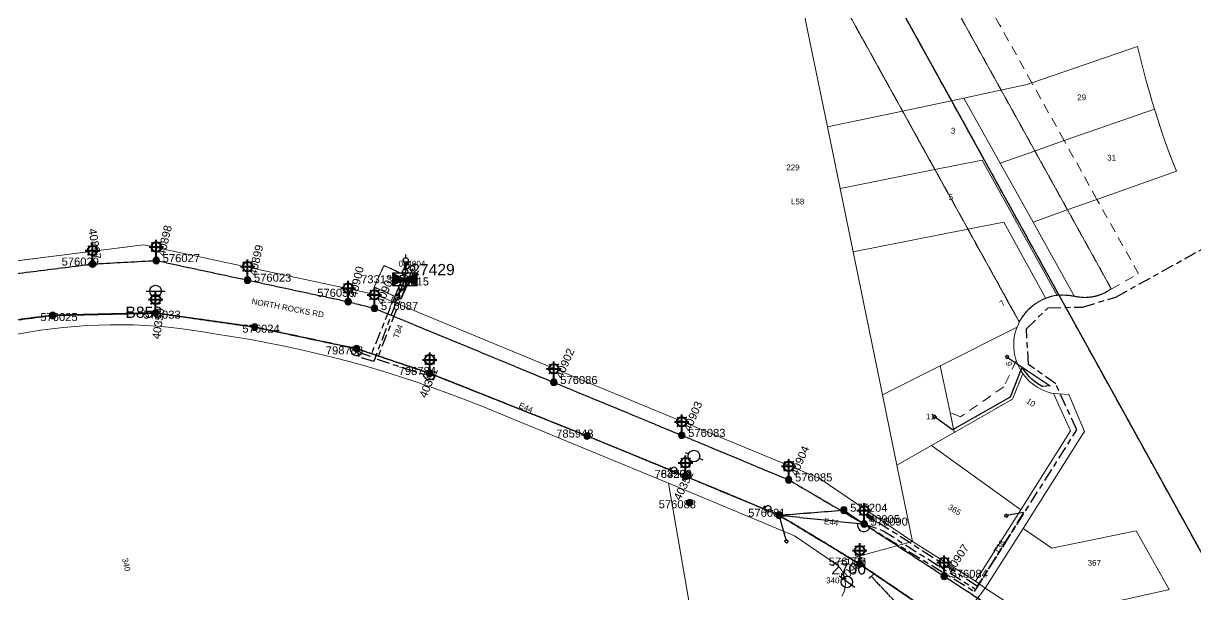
# Model space of a CAD drawing. Extents: x 316986 to 317993, y 6261353 to 6262146.
# Drawn here: x 317399.2 to 317765.2, y 6261711.3 to 6261889.6 of the extents above; entities that cross this region are included whole.
import ezdxf
from ezdxf.enums import TextEntityAlignment as Align

# ---------------------------------------------------------------- set-up
doc = ezdxf.new("R2010")
doc.units = 0
for name, pattern in [('Cable Exist OH', [1, 1, 0]), ('Cable Exist UG', [8.2, 4, -1.2, 1.8, -1.2]), ('Dash', [5, 3, -2]), ('HIDDEN', [0.375, 0.25, -0.125]), ('HIDDEN2', [0.1875, 0.125, -0.0625])]:
    doc.linetypes.add(name, pattern=pattern)
doc.layers.get('0').update_dxf_attribs({"color": 6})
for name, color, linetype, lineweight in [('Cadastre Easements_SP_EXT', 9, 'Continuous', 5), ('Cadastre Land Parcels_SP_EXT', 9, 'Continuous', 5), ('Cadastre Other Property_SP_EXT', 9, 'HIDDEN', 5), ('Cadastre Roads_SP_EXT', 9, 'Continuous', 5)]:
    doc.layers.add(name, color=color, linetype=linetype, lineweight=lineweight)
for name, color, linetype in [('Equip_HV_EXT', 7, 'Continuous'), ('Equip_LV_EXT', 7, 'Continuous'), ('Equip_SL_EXT', 7, 'Continuous'), ('Equip_SP_HV_EXT', 7, 'Continuous'), ('Equip_SP_LV_EXT', 7, 'Continuous'), ('Equip_SP_SL_EXT', 7, 'Continuous'), ('Mains_HV_EXT', 7, 'Continuous'), ('Mains_LV_EXT', 7, 'Continuous'), ('Mains_SL_EXT', 7, 'Continuous'), ('Mains_TR_EXT', 7, 'Continuous'), ('Services_SP_EXT', 7, 'Continuous'), ('Sub_SP_EXT', 7, 'Continuous'), ('SupportsOH_SP_TR_HV_LV_SL_EXT', 7, 'Continuous')]:
    doc.layers.add(name, color=color, linetype=linetype)
doc.styles.add('HVSW_LABEL', font='arial.ttf')
doc.styles.add('iecARIAL', font='arial.ttf', dxfattribs={"height": 2})
doc.styles.add('POLE_LABEL', font='arial.ttf')
doc.styles.get("Standard").update_dxf_attribs({"font": 'arial.ttf'})
doc.styles.add('SWITCH_LABEL', font='arial.ttf', dxfattribs={"height": 2.5})
doc.linetypes.add('Cable E OH', pattern='A,9.4,["E",Standard,S=1.7,R=0,X=0,Y=-1],0', length=9.4)

# ---------------------------------------------------------------- blocks, each defined once
blk = doc.blocks.new('SUB_PADMOUNT_EXT')
for points in [[(0, 0), (-3.84, 1.92), (-3.84, -1.92)], [(0, 0), (3.84, 1.92), (3.84, -1.92)]]:
    blk.add_hatch(color=256).paths.add_polyline_path(points)
for p, q in [((3.84, 1.92), (-3.84, -1.92)), ((-3.84, 1.92), (3.84, -1.92))]:
    blk.add_line(p, q)
blk.add_lwpolyline([(-3.84, -1.92), (3.84, -1.92), (3.84, 1.92), (-3.84, 1.92)], close=True)
for tag, height, flags, p in [('ASSET_NUM', 3.5, 8, (2, 2)), ('STREET_CODE', 0.2, 9, (1.5, 0)), ('CONSTRUCTED_VOLTAGE', 0.2, 9, (1.5, -0.2)), ('OPERATING_VOLTAGE', 0.2, 9, (1.5, -0.6)), ('ORIENTATION', 0.2, 9, (1.5, -0.8)), ('OWNED_BY', 0.2, 9, (1.5, -1)), ('OPERATED_BY', 0.2, 9, (1.5, -1.2)), ('SECONDARY_VOLTAGE', 0.2, 9, (1.5, -1.6)), ('STATE', 0.2, 9, (1.5, -1.8)), ('SUBSTATION_TYPE', 0.2, 9, (1.5, -2.2)), ('STREETNAME', 0.2, 9, (1.5, -3)), ('SUBURB', 0.2, 9, (1.5, -3.2)), ('Z', 0.2, 1, (1.5, -3.6)), ('NO_PHASES', 0.2, 9, (1.5, -0.4)), ('MAINTAINED_BY', 0.2, 9, (1.5, -1.4)), ('PARENT', 0.2, 9, (1.5, -2)), ('USAGE', 0.2, 9, (1.5, -2.4)), ('LEGEND', 0.2, 9, (1.5, -2.6)), ('LOCATION', 0.2, 9, (1.5, -2.8)), ('NOTES', 0.2, 9, (1.5, -3.4))]:
    blk.add_attdef(tag, text='', height=height, dxfattribs=dict(flags=flags)).set_placement(p, align=Align.MIDDLE_LEFT)
blk = doc.blocks.new('LV_OH_LINKS_OPEN_EXT')
for p, q in [((-0.17, 4.97), (-0.17, 5.46)), ((0.17, 4.97), (0.17, 5.46)), ((-0.17, 3), (-0.17, 2.5)), ((0.17, 3), (0.17, 2.5))]:
    blk.add_line(p, q)
blk.add_lwpolyline([(0, 2.99, 1), (0, 4.98, 1)], format="xyb", close=True)
at = {"flags": 9}
for tag, p in [('ACTUAL_STATUS', (0, 0)), ('CONSTRUCTED_VOLTAGE', (0, -0.2)), ('OPERATING_VOLTAGE', (0, -0.6)), ('ORIENTATION', (0, -0.8)), ('OWNED_BY', (0, -1)), ('STATE', (0, -1.2)), ('SWITCH_TYPE', (0, -1.4)), ('NO_PHASES', (0, -0.4)), ('USAGE', (0, -1.6)), ('LEGEND', (0, -1.8)), ('NOTES', (0, -2))]:
    blk.add_attdef(tag, text='', height=0.2, dxfattribs=at).set_placement(p, align=Align.MIDDLE_LEFT)
at = {"flags": 1}
blk.add_attdef('Z', (0, 0), '', height=0.2, dxfattribs=at)
blk = doc.blocks.new('SL_LANTERN_EXT')
at = {"lineweight": 40}
for p, q in [((-2.25, 4.22), (2.25, 4.22)), ((-1.46, 5.68), (-1.06, 5.28)), ((0, 1.97), (0, 6.47)), ((1.46, 5.68), (1.06, 5.28)), ((-1.46, 2.76), (-1.06, 3.16)), ((0, 0), (0, 2.72)), ((1.46, 2.76), (1.06, 3.16))]:
    blk.add_line(p, q, dxfattribs=at)
blk.add_circle((0, 4.22), 1.5, dxfattribs=at)
at = {"style": 'iecARIAL', "flags": 8}
blk.add_attdef('ASSET_NUM', (1.5, 1.5), '', height=2.5, dxfattribs=at)
for tag, p, height, flags in [('OPERATING_VOLTAGE', (0.98, -1.65), 0.2, 9), ('ORIENTATION', (0.98, -1.85), 0.2, 9), ('OWNED_BY', (0.98, -2.05), 0.2, 9), ('STATE', (0.98, -2.25), 0.2, 9), ('CONSTRUCTED_VOLTAGE', (0.98, -0.65), 0.2, 9), ('CONTROL_TYPE', (0.98, -0.85), 0.2, 9), ('LANTERN_PURPOSE', (0.98, -1.05), 0.2, 9), ('LANTERN_TYPE', (0.98, -1.25), 0.2, 9), ('NO_PHASES', (0.98, -1.45), 0.2, 9), ('USAGE', (0.98, -2.45), 0.2, 9), ('CEXIST', (0.98, -2.65), 0.2, 9), ('CNEW', (0.98, -2.85), 0.2, 9), ('CNUMBER', (0.98, -3.05), 0.2, 9), ('CREMOVE', (0.98, -3.25), 0.2, 9), ('CREPLACE', (0.98, -3.45), 0.2, 9), ('LKINGHEIGHT', (0.98, -3.65), 0.2, 9), ('LBRACKET', (0.98, -3.85), 0.2, 9), ('LNUMBER', (2.18, -3.25), 2.5, 8), ('LBRACKETVOCAB', (0.98, -4.05), 0.2, 9), ('LCATEGORY', (0.98, -4.25), 0.2, 9), ('LCHARGE1', (0.98, -4.45), 0.2, 9), ('LCHARGE1PERCENT', (0.98, -4.65), 0.2, 9), ('LCHARGE2', (0.98, -4.85), 0.2, 9), ('LCHARGE2PERCENT', (0.98, -5.05), 0.2, 9), ('LCHARGE3', (0.98, -5.25), 0.2, 9), ('LCHARGE3PERCENT', (0.98, -5.45), 0.2, 9), ('LEXIST', (0.98, -5.65), 0.2, 9), ('LLAMP', (0.98, -5.85), 0.2, 9), ('LLAMPVOCAB', (0.98, -6.05), 0.2, 9), ('LMAST', (0.98, -6.25), 0.2, 9), ('LMASTVOCAB', (0.98, -6.45), 0.2, 9), ('LNEW', (0.98, -6.65), 0.2, 9), ('LANTNUMBER', (0.98, -6.85), 0.2, 9), ('LOUTREACH', (0.98, -7.25), 0.2, 9), ('LOUTREACHVOCAB', (0.98, -7.45), 0.2, 9), ('STREETNAME', (0.98, -9.25), 0.2, 9), ('SUBURB', (0.98, -9.45), 0.2, 1), ('LRATECODE', (0.98, -7.65), 0.2, 9), ('LREMOVE', (0.98, -7.85), 0.2, 9), ('LREPLACE', (0.98, -8.05), 0.2, 9), ('LTYPE', (0.98, -8.25), 0.2, 9), ('LTYPEVOCAB', (0.98, -8.45), 0.2, 9), ('LEGEND', (0.98, -8.65), 0.2, 9), ('LOCATION', (0.98, -8.85), 0.2, 9), ('NOTES', (0.98, -9.05), 0.2, 9)]:
    blk.add_attdef(tag, p, '', height=height, dxfattribs=dict(flags=flags))
blk = doc.blocks.new('CCP_EXT')
blk.add_wipeout([(0, 0.57), (0.57, 0), (0, -0.57), (-0.57, 0)])
blk.add_lwpolyline([(-0.57, 0), (0, 0.57), (0.57, 0), (0, -0.57), (-0.57, 0)])
at = {"flags": 1}
blk.add_attdef('Z', (0, 0), '', height=0.2, dxfattribs=at)
at = {"flags": 9}
for tag, p in [('CCP_TYPE', (0, 0)), ('CONSTRUCTED_VOLTAGE', (0, -0.2)), ('OPERATING_VOLTAGE', (0, -0.6)), ('ORIENTATION', (0, -0.8)), ('OWNED_BY', (0, -1)), ('STATE', (0, -1.8)), ('NO_PHASES', (0, -0.4)), ('USAGE', (0, -1.2)), ('LEGEND', (0, -1.4)), ('LIFE_SUPPORT', (0, -1.6)), ('NOTES', (0, -2))]:
    blk.add_attdef(tag, text='', height=0.2, dxfattribs=at).set_placement(p, align=Align.MIDDLE_LEFT)
blk = doc.blocks.new('POLE_EXT')
blk.add_hatch(color=256).paths.add_polyline_path([(-1, 0, 1), (1, 0, 1)])
blk.add_lwpolyline([(-1, 0, 1), (1, 0, 1)], format="xyb", close=True)
for tag, height, flags, p in [('pNumber', 2.5, 8, (-17.84, 2.07)), ('OWNED_BY', 0.2, 9, (1.35, -0.4)), ('SPECIAL_USE', 0.2, 9, (1.35, -0.8)), ('STATE', 0.2, 9, (1.35, -1)), ('cLV', 0.2, 9, (1.35, -1.4)), ('hDepth', 0.2, 9, (1.35, -1.6)), ('hDia', 0.2, 9, (1.35, -1.8)), ('cHV', 0.2, 9, (1.35, -2)), ('cLinedev', 0.2, 9, (1.35, -3.4)), ('PARENT', 0.2, 9, (1.35, -0.6)), ('USAGE', 0.2, 9, (1.35, -1.2)), ('LBRACKET', 0.2, 9, (1.35, -2.2)), ('LExisting', 0.2, 9, (1.35, -2.4)), ('LANTNUMBER', 0.2, 9, (1.35, -2.6)), ('LOther', 0.2, 9, (1.35, -2.8)), ('LRemove', 0.2, 9, (1.35, -3)), ('LEGEND', 0.2, 9, (1.35, -3.2)), ('LOCATION', 0.2, 9, (1.35, -3.6)), ('pExisting', 0.2, 9, (1.35, -3.8)), ('pFooting', 0.2, 9, (1.35, -4.4)), ('pNew', 0.2, 9, (1.35, -4.6)), ('pRelocate', 0.2, 9, (1.35, -5)), ('pRemove', 0.2, 9, (1.35, -5.2)), ('pReplace', 0.2, 9, (1.35, -5.4)), ('pStay', 0.2, 9, (1.35, -5.6)), ('pType', 0.2, 9, (1.35, -5.8)), ('cspan', 0.2, 9, (1.35, -6)), ('STREETNAME', 0.2, 9, (1.35, -6.2)), ('SUBURB', 0.2, 9, (1.35, -6.4)), ('OPERATED_BY', 0.2, 9, (1.36, -7.01)), ('PFNUMBER', 0.2, 9, (1.35, -4)), ('NEWPFNUMBER', 0.2, 9, (1.35, -4.2)), ('NOTES', 0.2, 9, (1.35, -6.6)), ('MAINTAINED_BY', 0.2, 9, (1.36, -6.81))]:
    blk.add_attdef(tag, text='', height=height, dxfattribs=dict(flags=flags)).set_placement(p, align=Align.MIDDLE_LEFT)
at = {"style": 'POLE_LABEL'}
for tag, height, flags, p in [('STRUCTURE_PLANT_NUMBER', 0.2, 9, (1.35, 0.03)), ('ASSET_NUM', 2.5, 8, (2, 2)), ('STREET_CODE', 0.2, 9, (1.35, -0.2))]:
    blk.add_attdef(tag, text='', height=height, dxfattribs=dict(at, flags=flags)).set_placement(p, align=Align.MIDDLE_LEFT)
at = {"flags": 1}
blk.add_attdef('Z', (1.35, -7.33), '', height=0.2, dxfattribs=at)
blk = doc.blocks.new('SL_STJ_EXT')
h = blk.add_hatch(color=256)
edge = h.paths.add_edge_path()
edge.add_ellipse((-0.59, 0.13), major_axis=(0.226, 0.226), ratio=1, start_angle=45, end_angle=135)
edge.add_line((-0.91, 0.13), (-0.91, -0.13))
edge.add_ellipse((-0.59, -0.13), major_axis=(0.226, 0.226), ratio=1, start_angle=135, end_angle=225)
edge.add_line((-0.59, -0.45), (0.59, -0.45))
edge.add_ellipse((0.59, -0.13), major_axis=(-0.226, 0.226), ratio=1, start_angle=135, end_angle=225)
edge.add_line((0.91, -0.13), (0.91, 0.13))
edge.add_ellipse((0.59, 0.13), major_axis=(-0.226, 0.226), ratio=1, start_angle=225, end_angle=315)
edge.add_line((0.59, 0.45), (-0.59, 0.45))
blk.add_lwpolyline([(-0.91, 0.13), (-0.91, -0.13, 0.414214), (-0.59, -0.45), (0.59, -0.45, 0.414214), (0.91, -0.13), (0.91, 0.13, 0.414214), (0.59, 0.45), (-0.59, 0.45, 0.414214)], format="xyb", close=True)
at = {"flags": 1}
blk.add_attdef('Z', (0, 0), '', height=0.2, dxfattribs=at)
at = {"flags": 9}
for tag, p in [('ORIENTATION', (0, 0)), ('USAGE', (0, -0.2)), ('LEGEND', (0, -0.4)), ('NOTES', (0, -0.6))]:
    blk.add_attdef(tag, text='', height=0.2, dxfattribs=at).set_placement(p, align=Align.MIDDLE_LEFT)
blk = doc.blocks.new('LV_UG_DFUSE_CLOSED_EXT')
for points in [[(1, 0), (0, 0)], [(5.04, 0.73), (2.16, -0.72)], [(5.05, -0.71), (2.16, 0.72)], [(6.2, 0.01), (7.2, 0.01)]]:
    blk.add_lwpolyline(points)
for centre in [(1.8, 0), (5.4, 0.01)]:
    blk.add_circle(centre, 0.8)
at = {"flags": 9}
for tag, p in [('ACTUAL_STATUS', (0, 0)), ('CONSTRUCTED_VOLTAGE', (0, -0.2)), ('OPERATING_VOLTAGE', (0, -0.6)), ('ORIENTATION', (0, -0.8)), ('STATE', (0, -1)), ('SWITCH_TYPE', (0, -1.2)), ('NO_PHASES', (0, -0.4)), ('USAGE', (0, -1.4)), ('NOTES', (0, -1.6))]:
    blk.add_attdef(tag, text='', height=0.2, dxfattribs=at).set_placement(p, align=Align.MIDDLE_LEFT)
at = {"flags": 1}
blk.add_attdef('Z', (0, 0), '', height=0.2, dxfattribs=at)
blk = doc.blocks.new('HV_ABS_CLOSED_EXT')
blk.add_line((-3, 6.87), (3, 6.87))
blk.add_circle((0, 6.87), 1.8)
at = {"style": 'HVSW_LABEL'}
for tag, height, flags, p in [('ASSET_NUM', 3.5, 8, (2, 2)), ('STREET_CODE', 0.2, 9, (0, -0.2))]:
    blk.add_attdef(tag, text='', height=height, dxfattribs=dict(at, flags=flags)).set_placement(p, align=Align.MIDDLE_LEFT)
at = {"flags": 1}
blk.add_attdef('Z', (0, 0), '', height=0.2, dxfattribs=at)
at = {"flags": 9}
for tag, p in [('ACTUAL_STATUS', (0, -0.4)), ('CONSTRUCTED_VOLTAGE', (0, -0.6)), ('OPERATING_VOLTAGE', (0, -1)), ('ORIENTATION', (0, -1.2)), ('OWNED_BY', (0, -1.4)), ('STATE', (0, -1.6)), ('SWITCH_TYPE', (0, -1.8)), ('STREETNAME', (0, -2.6)), ('SUBURB', (0, -2.8)), ('NO_PHASES', (0, -0.8)), ('USAGE', (0, -2)), ('LEGEND', (0, -2.2)), ('LOCATION', (0, -2.4)), ('NOTES', (0, -3))]:
    blk.add_attdef(tag, text='', height=0.2, dxfattribs=at).set_placement(p, align=Align.MIDDLE_LEFT)
blk = doc.blocks.new('HV_ABS_OPEN_EXT')
for p, q in [((-3, 6.87), (-1.8, 6.87)), ((1.8, 6.87), (3, 6.87))]:
    blk.add_line(p, q)
blk.add_circle((0, 6.87), 1.8)
for tag, height, flags, p in [('STREET_CODE', 0.2, 9, (1.5, 0)), ('ASSET_NUM', 2.5, 8, (2, 2)), ('ACTUAL_STATUS', 0.2, 9, (1.5, -0.2)), ('CONSTRUCTED_VOLTAGE', 0.2, 9, (1.5, -0.4)), ('OPERATING_VOLTAGE', 0.2, 9, (1.5, -0.8)), ('ORIENTATION', 0.2, 9, (1.5, -1)), ('OWNED_BY', 0.2, 9, (1.5, -1.2)), ('STATE', 0.2, 9, (1.5, -1.4)), ('SWITCH_TYPE', 0.2, 9, (1.5, -1.6)), ('STREETNAME', 0.2, 9, (1.5, -2.4)), ('SUBURB', 0.2, 9, (1.5, -2.6)), ('OPERATED_BY', 0.2, 9, (1.5, -3.2)), ('Z', 0.2, 1, (1.5, -3.6)), ('NO_PHASES', 0.2, 9, (1.5, -0.6)), ('USAGE', 0.2, 9, (1.5, -1.8)), ('LEGEND', 0.2, 9, (1.5, -2)), ('LOCATION', 0.2, 9, (1.5, -2.2)), ('NOTES', 0.2, 9, (1.5, -2.8)), ('MAINTAINED_BY', 0.2, 9, (1.5, -3)), ('LABEL_ALIGNMENT', 0.2, 9, (1.5, -3.4))]:
    blk.add_attdef(tag, text='', height=height, dxfattribs=dict(flags=flags)).set_placement(p, align=Align.MIDDLE_LEFT)
blk = doc.blocks.new('SWG_HOLEC_SU_EXT')
blk.add_line((1.8, -2), (5.8, -2))
for points in [[(1, 0), (0, 0)], [(6.6, 0), (7.6, 0)]]:
    blk.add_lwpolyline(points)
for points in [[(1.8, -0.8, 1), (1.8, 0.8, 1)], [(5.8, -0.8, 1), (5.8, 0.8, 1)]]:
    blk.add_lwpolyline(points, format="xyb", close=True)
at = {"style": 'SWITCH_LABEL', "flags": 8}
blk.add_attdef('ASSET_NUM', text='', height=2.5, rotation=179.9544, dxfattribs=at).set_placement((-2.4, 0), align=Align.MIDDLE_LEFT)
at = {"flags": 1}
blk.add_attdef('Z', (0, 0), '', height=0.2, dxfattribs=at)
at = {"flags": 9}
for tag, p in [('ACTUAL_STATUS', (0, -0.4)), ('CONSTRUCTED_VOLTAGE', (0, -0.6)), ('OPERATING_VOLTAGE', (0, -1)), ('ORIENTATION', (0, -1.2)), ('OWNED_BY', (0, -1.4)), ('STATE', (0, -1.8)), ('SWITCH_TYPE', (0, -2)), ('STREETNAME', (0, -2.6)), ('SUBURB', (0, -2.8)), ('NO_PHASES', (0, -0.8)), ('PARENT', (0, -1.6)), ('USAGE', (0, -2.2)), ('LOCATION', (0, -2.4)), ('NOTES', (0, -3))]:
    blk.add_attdef(tag, text='', height=0.2, dxfattribs=at).set_placement(p, align=Align.MIDDLE_LEFT)
at = {"style": 'SWITCH_LABEL', "flags": 9}
blk.add_attdef('STREET_CODE', text='', height=0.2, dxfattribs=at).set_placement((0, -0.2), align=Align.MIDDLE_LEFT)
blk = doc.blocks.new('End Shackle_EXT')
blk.add_wipeout([(0, 0.25), (1.81, 0.25), (1.82, -0.25), (0, -0.25)])
blk.add_line((1.81, -1), (1.81, 1))
at = {"flags": 1}
blk.add_attdef('Z', (0, 0), '', height=0.2, dxfattribs=at)
at = {"flags": 9}
for tag, p in [('CONNECTOR_TYPE', (0, 0)), ('CONSTRUCTED_VOLTAGE', (0, -0.2)), ('OPERATING_VOLTAGE', (0, -0.6)), ('ORIENTATION', (0, -0.8)), ('OWNED_BY', (0, -1)), ('STATE', (0, -1.2)), ('NO_PHASES', (0, -0.4)), ('USAGE', (0, -1.4)), ('NOTES', (0, -1.6))]:
    blk.add_attdef(tag, text='', height=0.2, dxfattribs=at).set_placement(p, align=Align.MIDDLE_LEFT)

msp = doc.modelspace()

# ---------------------------------------------------------------- linework, layer by layer
at = {"layer": 'Cadastre Easements_SP_EXT', "linetype": 'Dash'}
msp.add_lwpolyline([(317648.75, 6261907.18), (317659.76, 6261887.29), (317673.64, 6261862.24), (317683.76, 6261843.96), (317694.09, 6261825.31), (317710.14, 6261796.31), (317710.15, 6261796.32), (317710.34, 6261796.71), (317710.9, 6261797.64), (317711.52, 6261798.54), (317712.2, 6261799.39), (317712.94, 6261800.18), (317713.74, 6261800.92), (317714.59, 6261801.6), (317715.48, 6261802.23), (317716.42, 6261802.78), (317717.39, 6261803.27), (317718.41, 6261803.71), (317719.26, 6261804.03), (317720.15, 6261804.31), (317721.06, 6261804.52), (317721.98, 6261804.65), (317723.33, 6261804.73), (317724.69, 6261804.7), (317726.05, 6261804.58), (317727.38, 6261804.36), (317728.46, 6261804.15), (317729.55, 6261804.02), (317730.65, 6261803.98), (317731.74, 6261804.03), (317732.83, 6261804.16), (317733.9, 6261804.38), (317734.96, 6261804.68), (317735.98, 6261805.07), (317736.98, 6261805.53), (317737.93, 6261806.07), (317738.84, 6261806.68), (317747.37, 6261811.42), (317734.4, 6261834.67), (317724.16, 6261852.99), (317714.1, 6261871.02), (317704.06, 6261889.01), (317703.96, 6261889.19), (317702.15, 6261892.41)], dxfattribs=at)
at = {"layer": 'Cadastre Land Parcels_SP_EXT', "linetype": 'Continuous'}
for points in [[(317348.33, 6261809.34), (317436.6, 6261820.42), (317509.02, 6261804.92), (317647.67, 6261747.6), (317676.75, 6261727.86), (317671.94, 6261751.68), (317667.45, 6261773.62), (317658.24, 6261818.26), (317654.18, 6261838.06), (317650.2, 6261857.29), (317644.86, 6261883.39), (317641.01, 6261902.43)], [(317609.27, 6261696.08), (317600.57, 6261746.03), (317600.57, 6261746.03), (317577.43, 6261755.66), (317542.26, 6261770.1), (317537.24, 6261772.09), (317532.19, 6261774), (317527.12, 6261775.84), (317522.02, 6261777.63), (317516.86, 6261779.3), (317511.69, 6261780.92), (317506.49, 6261782.46), (317501.26, 6261783.92), (317496.02, 6261785.3), (317490.75, 6261786.6), (317485.47, 6261787.81), (317480.17, 6261788.95), (317474.85, 6261790.01), (317469.51, 6261790.98), (317464.16, 6261791.87), (317458.8, 6261792.68), (317455.22, 6261793.32), (317451.62, 6261793.87), (317448.02, 6261794.35), (317444.4, 6261794.74), (317440.77, 6261795.06), (317437.14, 6261795.3), (317433.5, 6261795.45), (317429.86, 6261795.53), (317426.22, 6261795.52), (317422.58, 6261795.43), (317418.95, 6261795.27), (317415.32, 6261795.02), (317411.69, 6261794.69), (317408.07, 6261794.29), (317404.47, 6261793.8), (317400.87, 6261793.23), (317397.29, 6261792.59)], [(317654.75, 6261710.81), (317655.11, 6261711.51), (317655.41, 6261712.24), (317655.63, 6261712.99), (317655.77, 6261713.76), (317655.83, 6261714.55), (317655.81, 6261715.33), (317655.71, 6261716.12), (317655.54, 6261716.88), (317655.29, 6261717.63), (317654.96, 6261718.34), (317654.57, 6261719.02), (317654.1, 6261719.66), (317653.58, 6261720.24), (317653, 6261720.77), (317652.37, 6261721.24), (317652.37, 6261721.24), (317639.9, 6261729.68), (317600.57, 6261746.03), (317609.27, 6261696.08)]]:
    msp.add_lwpolyline(points, dxfattribs=at)
for points in [[(317714.85, 6261849.74), (317724.16, 6261852.99), (317752.36, 6261862.84), (317751.61, 6261865.13), (317750.97, 6261867.43), (317749.59, 6261872.38), (317748.29, 6261877.36), (317747.07, 6261882.36), (317714.1, 6261871.02), (317712.58, 6261870.49), (317704.27, 6261868.72), (317692.86, 6261866.29), (317704.17, 6261846.01), (317714.85, 6261849.74)], [(317692.86, 6261866.29), (317673.64, 6261862.24), (317650.2, 6261857.29), (317654.18, 6261838.06), (317683.76, 6261843.96), (317698.56, 6261846.91), (317721.98, 6261804.65), (317723.33, 6261804.73), (317724.69, 6261804.7), (317726.05, 6261804.58), (317727.39, 6261804.36), (317714.44, 6261827.58), (317704.17, 6261846.01), (317692.86, 6261866.29)], [(317725.09, 6261831.36), (317734.4, 6261834.67), (317759.24, 6261843.49), (317757.71, 6261847.3), (317756.25, 6261851.15), (317754.88, 6261855.03), (317753.58, 6261858.93), (317752.36, 6261862.84), (317724.16, 6261852.99), (317714.85, 6261849.74), (317704.17, 6261846.01), (317714.44, 6261827.58), (317725.09, 6261831.36)], [(317698.56, 6261846.91), (317683.76, 6261843.96), (317654.18, 6261838.06), (317658.24, 6261818.26), (317694.09, 6261825.31), (317705.26, 6261827.5), (317718.41, 6261803.71), (317719.26, 6261804.03), (317720.15, 6261804.31), (317721.06, 6261804.52), (317721.98, 6261804.65), (317698.56, 6261846.91)], [(317685.46, 6261782.68), (317709.43, 6261794.74), (317709.85, 6261795.73), (317710.14, 6261796.31), (317710.34, 6261796.71), (317710.9, 6261797.64), (317711.52, 6261798.54), (317712.2, 6261799.39), (317712.94, 6261800.18), (317713.74, 6261800.92), (317714.59, 6261801.6), (317715.48, 6261802.23), (317716.42, 6261802.78), (317717.39, 6261803.27), (317718.41, 6261803.71), (317705.26, 6261827.5), (317694.09, 6261825.31), (317658.24, 6261818.26), (317667.45, 6261773.62), (317685.46, 6261782.68)], [(317708.06, 6261772.34), (317711.22, 6261780.28), (317710.64, 6261781.18), (317710.1, 6261782.13), (317709.64, 6261783.1), (317709.24, 6261784.11), (317709.18, 6261784.33), (317708.92, 6261785.15), (317708.67, 6261786.21), (317708.5, 6261787.27), (317708.4, 6261788.36), (317708.39, 6261789.44), (317708.45, 6261790.52), (317708.58, 6261791.6), (317708.79, 6261792.66), (317709.08, 6261793.71), (317709.43, 6261794.74), (317685.46, 6261782.68), (317688.53, 6261768.14), (317689.85, 6261761.87), (317708.06, 6261772.34)], [(317688.53, 6261768.14), (317685.46, 6261782.68), (317667.45, 6261773.62), (317671.94, 6261751.68), (317682.72, 6261757.84), (317689.85, 6261761.87), (317688.53, 6261768.14)], [(317720.87, 6261774.02), (317719.83, 6261774.27), (317718.81, 6261774.58), (317717.81, 6261774.96), (317716.84, 6261775.42), (317715.9, 6261775.94), (317715.01, 6261776.52), (317714.15, 6261777.16), (317713.34, 6261777.86), (317712.59, 6261778.62), (317711.88, 6261779.43), (317711.22, 6261780.28), (317708.06, 6261772.34), (317689.85, 6261761.87), (317682.72, 6261757.84), (317710.57, 6261737.71), (317726.1, 6261762.42), (317720.87, 6261774.02)], [(317710.57, 6261737.71), (317682.72, 6261757.84), (317671.94, 6261751.68), (317676.75, 6261727.86), (317696.51, 6261715.52), (317710.57, 6261737.71)], [(317711.35, 6261731.94), (317699.52, 6261713.31), (317714.73, 6261703.39), (317756.09, 6261712.71), (317756.89, 6261712.89), (317746.64, 6261731.23), (317746.08, 6261731.11), (317720.34, 6261725.82), (317711.35, 6261731.94)]]:
    msp.add_lwpolyline(points, close=True, dxfattribs=at)
at = {"layer": 'Cadastre Other Property_SP_EXT', "linetype": 'HIDDEN2'}
msp.add_lwpolyline([(317634.78, 6261932.49), (317710.16, 6261796.38), (317710.36, 6261796.78), (317710.91, 6261797.72), (317711.53, 6261798.61), (317712.21, 6261799.46), (317712.95, 6261800.26), (317713.75, 6261801), (317714.59, 6261801.69), (317715.48, 6261802.31), (317716.42, 6261802.87), (317717.39, 6261803.35), (317718.4, 6261803.8), (317719.26, 6261804.12), (317720.15, 6261804.4), (317721.05, 6261804.61), (317721.98, 6261804.74), (317723.33, 6261804.82), (317724.69, 6261804.79), (317726.04, 6261804.67), (317727.38, 6261804.45), (317728.46, 6261804.24), (317729.55, 6261804.11), (317730.64, 6261804.07), (317731.74, 6261804.12), (317732.83, 6261804.25), (317733.9, 6261804.47), (317734.96, 6261804.77), (317735.98, 6261805.16), (317736.98, 6261805.62), (317737.93, 6261806.16), (317738.84, 6261806.77), (317738.84, 6261806.77), (317572.24, 6262107.3)], dxfattribs=at)
at = {"layer": 'Cadastre Roads_SP_EXT', "linetype": 'Continuous'}
for points in [[(317397.29, 6261792.59), (317400.87, 6261793.23), (317404.47, 6261793.8), (317408.07, 6261794.29), (317411.69, 6261794.69), (317415.32, 6261795.02), (317418.95, 6261795.27), (317422.58, 6261795.43), (317426.22, 6261795.52), (317429.86, 6261795.53), (317433.5, 6261795.45), (317437.14, 6261795.3), (317440.77, 6261795.06), (317444.4, 6261794.74), (317448.02, 6261794.35), (317451.62, 6261793.87), (317455.22, 6261793.32), (317458.8, 6261792.68), (317464.16, 6261791.87), (317469.51, 6261790.98), (317474.85, 6261790.01), (317480.17, 6261788.95), (317485.47, 6261787.81), (317490.75, 6261786.6), (317496.02, 6261785.3), (317501.26, 6261783.92), (317506.49, 6261782.46), (317511.69, 6261780.92), (317516.86, 6261779.3), (317522.02, 6261777.63), (317527.12, 6261775.84), (317532.19, 6261774), (317537.24, 6261772.09), (317542.26, 6261770.1), (317577.43, 6261755.66), (317600.57, 6261746.03), (317639.9, 6261729.68), (317652.37, 6261721.24), (317664.56, 6261724.55), (317676.75, 6261727.86), (317647.67, 6261747.6), (317509.02, 6261804.92), (317436.6, 6261820.42), (317436.6, 6261820.42), (317314.96, 6261805.15)], [(317714.73, 6261703.39), (317699.52, 6261713.31), (317690.45, 6261701.42)]]:
    msp.add_lwpolyline(points, dxfattribs=at)
msp.add_lwpolyline([(317711.35, 6261731.94), (317729.7, 6261760.98), (317730.48, 6261762.22), (317725.56, 6261773.73), (317722.54, 6261773.92), (317720.87, 6261774.02), (317726.1, 6261762.42), (317710.57, 6261737.71), (317696.51, 6261715.52), (317698.07, 6261714.38), (317699.52, 6261713.31), (317711.35, 6261731.94)], close=True, dxfattribs=at)
at = {"layer": 'Mains_HV_EXT', "linetype": 'Cable Exist UG'}
for points in [[(317518.24, 6261809.7), (317516.76, 6261808.4), (317516.76, 6261808.4), (317507.49, 6261785.65), (317507.49, 6261785.65), (317504.57, 6261786.61), (317503.23, 6261788.04)], [(317518.24, 6261809.7), (317518.54, 6261807.7), (317509.59, 6261784.78), (317509.59, 6261784.78), (317518.04, 6261782.01), (317524.19, 6261780.06), (317525.99, 6261780.37)]]:
    msp.add_lwpolyline(points, dxfattribs=at)
at = {"layer": 'Mains_HV_EXT', "linetype": 'Cable Exist OH'}
for points in [[(317334.39, 6261789.51), (317366.89, 6261793.19), (317408.26, 6261798.43), (317440.43, 6261799.18)], [(317440.43, 6261799.18), (317471.38, 6261794.8), (317503.23, 6261788.04)], [(317526.02, 6261780.36), (317575.24, 6261760.85), (317605.9, 6261748.19)], [(317605.9, 6261748.23), (317635.13, 6261736.08)], [(317635.13, 6261736.08), (317655.33, 6261737.65), (317661.69, 6261733.33)], [(317718.5, 6261681.36), (317660.3, 6261720.83)]]:
    msp.add_lwpolyline(points, dxfattribs=at)
at = {"layer": 'Mains_HV_EXT', "linetype": 'Continuous'}
for points in [[(317501.28, 6261788.48, 0.783237), (317504.77, 6261786.51)], [(317524.02, 6261780.01, 0.734559), (317527.81, 6261779.55)]]:
    msp.add_lwpolyline(points, format="xyb", dxfattribs=at)
at = {"layer": 'Mains_LV_EXT', "linetype": 'Cable Exist UG'}
msp.add_lwpolyline([(317518.24, 6261809.7), (317508.56, 6261784.08), (317508.56, 6261784.08), (317504, 6261785.47), (317503.23, 6261788.04)], dxfattribs=at)
at = {"layer": 'Mains_LV_EXT', "linetype": 'Cable Exist OH'}
for points in [[(317269.9, 6261783.9), (317305.71, 6261789.33), (317334.29, 6261789.75), (317366.68, 6261793.32), (317408.06, 6261798.56), (317440.23, 6261799.31), (317471.38, 6261794.83), (317503.23, 6261788.04)], [(317503.23, 6261788.04), (317526.43, 6261780.26), (317575.18, 6261760.85), (317605.84, 6261748.23)], [(317605.9, 6261748.23), (317635.13, 6261736.08)], [(317635.13, 6261736.08), (317661.69, 6261733.33)]]:
    msp.add_lwpolyline(points, dxfattribs=at)
at = {"layer": 'Mains_LV_EXT', "linetype": 'Continuous'}
msp.add_lwpolyline([(317659.71, 6261733.54, 1.067437), (317663.58, 6261732.66)], format="xyb", dxfattribs=at)
at = {"layer": 'Mains_SL_EXT', "linetype": 'Cable Exist OH'}
for points in [[(317389.22, 6261810.53), (317420.73, 6261814.49)], [(317420.73, 6261814.49), (317440.64, 6261815.58)], [(317440.64, 6261815.58), (317469.15, 6261809.46)], [(317469.15, 6261809.46), (317500.56, 6261802.74)], [(317500.56, 6261802.74), (317508.77, 6261800.65)], [(317440.43, 6261799.18), (317408.26, 6261798.43), (317366.89, 6261793.19)], [(317526.02, 6261780.38), (317503.23, 6261788.04), (317471.36, 6261794.8), (317440.43, 6261799.18)], [(317508.77, 6261800.65), (317564.79, 6261777.54)], [(317605.9, 6261748.23), (317575.21, 6261760.77), (317526.02, 6261780.38)], [(317564.79, 6261777.54), (317604.73, 6261761.02)], [(317604.73, 6261761.02), (317638.12, 6261747.12)], [(317638.12, 6261747.12), (317661.69, 6261733.33)], [(317661.69, 6261733.33), (317686.67, 6261717.05)], [(317686.56, 6261692.97), (317662.67, 6261718.32)], [(317686.67, 6261717.05), (317718.88, 6261696.03)]]:
    msp.add_lwpolyline(points, dxfattribs=at)

# ---------------------------------------------------------------- block references
at = {"layer": 'Equip_LV_EXT', "rotation": 247.1630158611111}
msp.add_blockref('LV_UG_DFUSE_CLOSED_EXT', (317517.95, 6261808.95), dxfattribs=at)
at = {"layer": 'Equip_SL_EXT', "rotation": 146.4250707981705}
msp.add_blockref('SL_STJ_EXT', (317663.4, 6261735.53), dxfattribs=at)
at = {"layer": 'Equip_SP_HV_EXT'}
ref = msp.add_blockref('HV_ABS_CLOSED_EXT', (317440.43, 6261799.18), dxfattribs=at)
ref.add_attrib('ASSET_NUM', 'B858', dxfattribs={"layer": '0', "height": 3.5, "style": 'HVSW_LABEL'}).set_placement((317442.43, 6261799.43), align=Align.MIDDLE_RIGHT)
ref = msp.add_blockref('HV_ABS_OPEN_EXT', (317605.9, 6261748.19), dxfattribs=dict(at, rotation=337.4307735433465))
ref.add_attrib('ASSET_NUM', '64504', dxfattribs={"layer": '0', "height": 2.5}).set_placement((317607.9, 6261748.94), align=Align.MIDDLE_RIGHT)
ref = msp.add_blockref('HV_ABS_CLOSED_EXT', (317660.3, 6261720.83), dxfattribs=dict(at, rotation=144.3232251468579))
ref.add_attrib('ASSET_NUM', '2700', dxfattribs={"layer": '0', "height": 3.5, "style": 'HVSW_LABEL'}).set_placement((317662.3, 6261721.08), align=Align.TOP_RIGHT)
at = {"layer": 'Equip_SP_LV_EXT'}
for p, rotation in [((317605.9, 6261748.23), 63.02074227693937), ((317635.13, 6261736.08), 60.61817902429778)]:
    msp.add_blockref('LV_OH_LINKS_OPEN_EXT', p, dxfattribs=dict(at, rotation=rotation))
at = {"layer": 'Equip_SP_SL_EXT'}
ref = msp.add_blockref('SL_LANTERN_EXT', (317420.73, 6261814.49), dxfattribs=at)
ref.add_attrib('ASSET_NUM', '40897', dxfattribs={"layer": '0', "height": 2.5, "rotation": 279.2693, "style": 'iecARIAL'}).set_placement((317422.23, 6261815.99), align=Align.MIDDLE_RIGHT)
ref = msp.add_blockref('SL_LANTERN_EXT', (317440.64, 6261815.58), dxfattribs=at)
ref.add_attrib('ASSET_NUM', '40898', dxfattribs={"layer": '0', "height": 2.5, "rotation": 76.8391, "style": 'iecARIAL'}).set_placement((317442.14, 6261817.08), align=Align.MIDDLE_LEFT)
ref = msp.add_blockref('SL_LANTERN_EXT', (317469.15, 6261809.46), dxfattribs=at)
ref.add_attrib('ASSET_NUM', '40899', dxfattribs={"layer": '0', "height": 2.5, "rotation": 76.8391, "style": 'iecARIAL'}).set_placement((317470.65, 6261810.96), align=Align.MIDDLE_LEFT)
ref = msp.add_blockref('SL_LANTERN_EXT', (317500.56, 6261802.74), dxfattribs=at)
ref.add_attrib('ASSET_NUM', '40900', dxfattribs={"layer": '0', "height": 2.5, "rotation": 76.8391, "style": 'iecARIAL'}).set_placement((317502.06, 6261804.24), align=Align.MIDDLE_LEFT)
ref = msp.add_blockref('SL_LANTERN_EXT', (317508.77, 6261800.65), dxfattribs=at)
ref.add_attrib('ASSET_NUM', '40901', dxfattribs={"layer": '0', "height": 2.5, "rotation": 66.452, "style": 'iecARIAL'}).set_placement((317510.27, 6261802.15), align=Align.MIDDLE_LEFT)
ref = msp.add_blockref('SL_LANTERN_EXT', (317440.43, 6261799.18), dxfattribs=at)
ref.add_attrib('ASSET_NUM', '40350', dxfattribs={"layer": '0', "height": 2.5, "rotation": 81.8817, "style": 'iecARIAL'}).set_placement((317441.93, 6261800.68), align=Align.MIDDLE_RIGHT)
ref = msp.add_blockref('SL_LANTERN_EXT', (317526.02, 6261780.38), dxfattribs=at)
ref.add_attrib('ASSET_NUM', '40351', dxfattribs={"layer": '0', "height": 2.5, "rotation": 67.3139, "style": 'iecARIAL'}).set_placement((317527.52, 6261781.88), align=Align.MIDDLE_RIGHT)
ref = msp.add_blockref('SL_LANTERN_EXT', (317564.79, 6261777.54), dxfattribs=at)
ref.add_attrib('ASSET_NUM', '40902', dxfattribs={"layer": '0', "height": 2.5, "rotation": 66.452, "style": 'iecARIAL'}).set_placement((317566.29, 6261779.04), align=Align.MIDDLE_LEFT)
ref = msp.add_blockref('SL_LANTERN_EXT', (317604.73, 6261761.02), dxfattribs=at)
ref.add_attrib('ASSET_NUM', '40903', dxfattribs={"layer": '0', "height": 2.5, "rotation": 66.452, "style": 'iecARIAL'}).set_placement((317606.23, 6261762.52), align=Align.MIDDLE_LEFT)
ref = msp.add_blockref('SL_LANTERN_EXT', (317638.12, 6261747.12), dxfattribs=at)
ref.add_attrib('ASSET_NUM', '40904', dxfattribs={"layer": '0', "height": 2.5, "rotation": 66.452, "style": 'iecARIAL'}).set_placement((317639.62, 6261748.63), align=Align.MIDDLE_LEFT)
ref = msp.add_blockref('SL_LANTERN_EXT', (317605.9, 6261748.23), dxfattribs=at)
ref.add_attrib('ASSET_NUM', '40352', dxfattribs={"layer": '0', "height": 2.5, "rotation": 64.0241, "style": 'iecARIAL'}).set_placement((317607.4, 6261749.73), align=Align.MIDDLE_RIGHT)
ref = msp.add_blockref('SL_LANTERN_EXT', (317661.69, 6261733.33), dxfattribs=at)
ref.add_attrib('ASSET_NUM', '40905', dxfattribs={"layer": '0', "height": 2.5, "rotation": 0.1342, "style": 'iecARIAL'}).set_placement((317663.19, 6261734.83), align=Align.MIDDLE_LEFT)
ref = msp.add_blockref('SL_LANTERN_EXT', (317660.3, 6261720.83), dxfattribs=at)
ref.add_attrib('ASSET_NUM', '40906', dxfattribs={"layer": '0', "height": 2.5, "rotation": 39.4996, "style": 'iecARIAL'}).set_placement((317661.8, 6261722.33), align=Align.MIDDLE_RIGHT)
ref = msp.add_blockref('SL_LANTERN_EXT', (317686.67, 6261717.05), dxfattribs=at)
ref.add_attrib('ASSET_NUM', '40907', dxfattribs={"layer": '0', "height": 2.5, "rotation": 56.5744, "style": 'iecARIAL'}).set_placement((317688.17, 6261718.55), align=Align.MIDDLE_LEFT)
at = {"layer": 'Sub_SP_EXT'}
ref = msp.add_blockref('SUB_PADMOUNT_EXT', (317518.24, 6261809.7), dxfattribs=at)
ref.add_attrib('ASSET_NUM', '27429', dxfattribs={"layer": '0', "height": 3.5}).set_placement((317520.24, 6261809.95), align=Align.BOTTOM_LEFT)
at = {"layer": 'SupportsOH_SP_TR_HV_LV_SL_EXT'}
ref = msp.add_blockref('POLE_EXT', (317420.73, 6261814.49), dxfattribs=at)
ref.add_attrib('ASSET_NUM', '576029', dxfattribs={"layer": '0', "height": 2.5, "rotation": 359.9901, "style": 'POLE_LABEL'}).set_placement((317422.73, 6261815.24), align=Align.MIDDLE_RIGHT)
ref = msp.add_blockref('POLE_EXT', (317440.64, 6261815.58), dxfattribs=at)
ref.add_attrib('ASSET_NUM', '576027', dxfattribs={"layer": '0', "height": 2.5, "rotation": 359.9908, "style": 'POLE_LABEL'}).set_placement((317442.64, 6261816.33), align=Align.MIDDLE_LEFT)
ref = msp.add_blockref('POLE_EXT', (317469.15, 6261809.46), dxfattribs=at)
ref.add_attrib('ASSET_NUM', '576023', dxfattribs={"layer": '0', "height": 2.5, "rotation": 359.9725, "style": 'POLE_LABEL'}).set_placement((317471.15, 6261810.22), align=Align.MIDDLE_LEFT)
ref = msp.add_blockref('POLE_EXT', (317500.56, 6261802.74), dxfattribs=at)
ref.add_attrib('ASSET_NUM', '576036', dxfattribs={"layer": '0', "height": 2.5, "rotation": 359.9717, "style": 'POLE_LABEL'}).set_placement((317502.56, 6261803.49), align=Align.BOTTOM_RIGHT)
ref = msp.add_blockref('POLE_EXT', (317508.77, 6261800.65), dxfattribs=at)
ref.add_attrib('ASSET_NUM', '576087', dxfattribs={"layer": '0', "height": 2.5, "style": 'POLE_LABEL'}).set_placement((317510.77, 6261801.4), align=Align.MIDDLE_LEFT)
ref = msp.add_blockref('POLE_EXT', (317408.26, 6261798.43), dxfattribs=at)
ref.add_attrib('ASSET_NUM', '576025', dxfattribs={"layer": '0', "height": 2.5, "rotation": 0.0084, "style": 'POLE_LABEL'}).set_placement((317410.26, 6261799.18), align=Align.TOP_CENTER)
ref = msp.add_blockref('POLE_EXT', (317440.43, 6261799.18), dxfattribs=at)
ref.add_attrib('ASSET_NUM', '576033', dxfattribs={"layer": '0', "height": 2.5, "rotation": 0.049, "style": 'POLE_LABEL'}).set_placement((317442.43, 6261799.93), align=Align.TOP_CENTER)
ref = msp.add_blockref('POLE_EXT', (317471.36, 6261794.8), dxfattribs=at)
ref.add_attrib('ASSET_NUM', '576024', dxfattribs={"layer": '0', "height": 2.5, "rotation": 0.0536, "style": 'POLE_LABEL'}).set_placement((317473.36, 6261795.55), align=Align.TOP_CENTER)
ref = msp.add_blockref('POLE_EXT', (317503.23, 6261788.04), dxfattribs=at)
ref.add_attrib('ASSET_NUM', '798783', dxfattribs={"layer": '0', "height": 2.5, "rotation": 0.0741, "style": 'POLE_LABEL'}).set_placement((317505.23, 6261788.79), align=Align.TOP_RIGHT)
ref = msp.add_blockref('POLE_EXT', (317525.99, 6261780.37), dxfattribs=at)
ref.add_attrib('ASSET_NUM', '798784', dxfattribs={"layer": '0', "height": 2.5, "rotation": 0.0435, "style": 'POLE_LABEL'}).set_placement((317527.99, 6261781.12), align=Align.MIDDLE_RIGHT)
ref = msp.add_blockref('POLE_EXT', (317564.79, 6261777.54), dxfattribs=at)
ref.add_attrib('ASSET_NUM', '576086', dxfattribs={"layer": '0', "height": 2.5, "rotation": 359.9817, "style": 'POLE_LABEL'}).set_placement((317566.79, 6261778.29), align=Align.MIDDLE_LEFT)
ref = msp.add_blockref('POLE_EXT', (317575.17, 6261760.81), dxfattribs=at)
ref.add_attrib('ASSET_NUM', '785948', dxfattribs={"layer": '0', "height": 2.5, "style": 'POLE_LABEL'}).set_placement((317577.17, 6261761.56), align=Align.MIDDLE_RIGHT)
ref = msp.add_blockref('POLE_EXT', (317604.73, 6261761.02), dxfattribs=at)
ref.add_attrib('ASSET_NUM', '576083', dxfattribs={"layer": '0', "height": 2.5, "style": 'POLE_LABEL'}).set_placement((317606.73, 6261761.77), align=Align.MIDDLE_LEFT)
ref = msp.add_blockref('POLE_EXT', (317605.9, 6261748.23), dxfattribs=at)
ref.add_attrib('ASSET_NUM', '783239', dxfattribs={"layer": '0', "height": 2.5, "style": 'POLE_LABEL'}).set_placement((317607.9, 6261748.98), align=Align.MIDDLE_RIGHT)
ref = msp.add_blockref('POLE_EXT', (317638.12, 6261747.12), dxfattribs=at)
ref.add_attrib('ASSET_NUM', '576085', dxfattribs={"layer": '0', "height": 2.5, "rotation": 0.0665, "style": 'POLE_LABEL'}).set_placement((317640.12, 6261747.87), align=Align.MIDDLE_LEFT)
ref = msp.add_blockref('POLE_EXT', (317607.18, 6261739.99), dxfattribs=dict(at, rotation=0.05432188999779444))
ref.add_attrib('ASSET_NUM', '576088', dxfattribs={"layer": '0', "height": 2.5, "rotation": 0.0351, "style": 'POLE_LABEL'}).set_placement((317609.18, 6261740.74), align=Align.TOP_RIGHT)
ref = msp.add_blockref('POLE_EXT', (317655.33, 6261737.65), dxfattribs=at)
ref.add_attrib('ASSET_NUM', '575204', dxfattribs={"layer": '0', "height": 2.5, "style": 'POLE_LABEL'}).set_placement((317657.33, 6261738.4), align=Align.MIDDLE_LEFT)
ref = msp.add_blockref('POLE_EXT', (317635.13, 6261736.08), dxfattribs=at)
ref.add_attrib('ASSET_NUM', '576081', dxfattribs={"layer": '0', "height": 2.5, "style": 'POLE_LABEL'}).set_placement((317637.13, 6261736.83), align=Align.MIDDLE_RIGHT)
ref = msp.add_blockref('POLE_EXT', (317661.69, 6261733.33), dxfattribs=at)
ref.add_attrib('ASSET_NUM', '576090', dxfattribs={"layer": '0', "height": 2.5, "style": 'POLE_LABEL'}).set_placement((317663.69, 6261734.08), align=Align.MIDDLE_LEFT)
ref = msp.add_blockref('POLE_EXT', (317660.3, 6261720.83), dxfattribs=at)
ref.add_attrib('ASSET_NUM', '576082', dxfattribs={"layer": '0', "height": 2.5, "rotation": 359.8573, "style": 'POLE_LABEL'}).set_placement((317662.3, 6261721.58), align=Align.MIDDLE_RIGHT)
ref = msp.add_blockref('POLE_EXT', (317686.67, 6261717.05), dxfattribs=at)
ref.add_attrib('ASSET_NUM', '576084', dxfattribs={"layer": '0', "height": 2.5, "rotation": 359.9197, "style": 'POLE_LABEL'}).set_placement((317688.67, 6261717.8), align=Align.MIDDLE_LEFT)

# ---------------------------------------------------------------- texts
at = {"layer": 'Cadastre Land Parcels_SP_EXT'}
for s, p in [('29', (317728.22, 6261865.6)), ('3', (317688.79, 6261855.2)), ('31', (317737.59, 6261846.76)), ('5', (317688.08, 6261834.47)), ('11', (317680.99, 6261765.97)), ('367', (317731.46, 6261720.3)), ('340', (317649.81, 6261714.83))]:
    msp.add_text(s, height=1.8, dxfattribs=at).set_placement(p)
for s, rotation, p in [('7', 43.1039, (317704.94, 6261801.11)), ('9', 274.9784, (317705.96, 6261783.99)), ('10', 327.1454, (317712.09, 6261771.25)), ('365', 328.0176, (317687.7, 6261738.12)), ('340', 282.7071, (317429.95, 6261722.48))]:
    msp.add_text(s, height=1.8, rotation=rotation, dxfattribs=at).set_placement(p)
at = {"layer": 'Cadastre Roads_SP_EXT'}
msp.add_text('NORTH ROCKS RD', height=1.8, rotation=349.1774, dxfattribs=at).set_placement((317470.29, 6261802.02))
at = {"layer": 'Mains_LV_EXT'}
for s, rotation, p in [('T84', 69.0066, (317516.21, 6261791.11)), ('E44', 336.8951, (317553.66, 6261769.7)), ('E44', 352.984, (317649.09, 6261733.32)), ('T38', 57.8982, (317703.51, 6261723.9))]:
    msp.add_text(s, height=1.8, rotation=rotation, dxfattribs=at).set_placement(p)
at = {"layer": 'Mains_TR_EXT'}
msp.add_text('229', height=1.8, dxfattribs=at).set_placement((317637.36, 6261843.74))
msp.add_text('L58', height=1.8, rotation=0.0644, dxfattribs=at).set_placement((317638.82, 6261833.08))

# ---------------------------------------------------------------- next in the draw order: block references
at = {"layer": 'Services_SP_EXT'}
for p, rotation in [((317518.79, 6261814.52), 256.9404760106029), ((317706.07, 6261735.94), 282.0701454914388)]:
    msp.add_blockref('CCP_EXT', p, dxfattribs=dict(at, rotation=rotation))
for p in [(317706.35, 6261785.41), (317683.67, 6261766.8), (317637.44, 6261727.95)]:
    msp.add_blockref('CCP_EXT', p, dxfattribs=at)

# ---------------------------------------------------------------- next in the draw order: linework, layer by layer
at = {"layer": 'Cadastre Easements_SP_EXT', "linetype": 'Dash'}
msp.add_lwpolyline([(317711.22, 6261780.28), (317710.64, 6261781.18), (317710.1, 6261782.13), (317709.64, 6261783.11), (317709.24, 6261784.11), (317709.18, 6261784.33), (317705.33, 6261776.14), (317691.73, 6261766.76), (317688.53, 6261768.14), (317689.85, 6261761.87), (317708.06, 6261772.34), (317711.22, 6261780.28)], close=True, dxfattribs=at)
at = {"layer": 'Cadastre Other Property_SP_EXT', "linetype": 'HIDDEN2'}
msp.add_lwpolyline([(317513.94, 6261802.88), (317514.9, 6261802.48), (317515.65, 6261804.16), (317517.09, 6261803.51), (317520.11, 6261810.23), (317511.72, 6261814.01), (317508.69, 6261807.29), (317514.71, 6261804.59), (317513.94, 6261802.88)], close=True, dxfattribs=at)
at = {"layer": 'Mains_HV_EXT', "linetype": 'Cable E OH'}
msp.add_lwpolyline([(317806.46, 6261653.05), (317649.89, 6261936.22), (317652.49, 6261937.38)], dxfattribs=at)
at = {"layer": 'Mains_HV_EXT', "linetype": 'Cable Exist UG'}
msp.add_lwpolyline([(317661.69, 6261733.33), (317696.18, 6261712.28), (317728.1, 6261762.7), (317721.54, 6261777.04), (317713.02, 6261783.13), (317712.36, 6261794.2), (317719.12, 6261800.84), (317729.92, 6261801.06), (317740.31, 6261804.16), (317786.07, 6261829.6), (317797.12, 6261807.81), (317801.02, 6261778.11), (317812.47, 6261773.73), (317823.49, 6261773.28), (317893.46, 6261788.69), (317993.02, 6261810.44), (317990.1, 6261823.77), (317990.7, 6261825.71)], dxfattribs=at)
at = {"layer": 'Mains_HV_EXT', "linetype": 'Cable Exist OH'}
msp.add_lwpolyline([(317660.3, 6261720.83), (317635.13, 6261736.08)], dxfattribs=at)
at = {"layer": 'Mains_LV_EXT', "linetype": 'Cable Exist OH'}
msp.add_lwpolyline([(317635.13, 6261736.08), (317660.3, 6261720.83), (317718.5, 6261681.36)], dxfattribs=at)
at = {"layer": 'Mains_LV_EXT', "linetype": 'Cable Exist UG'}
msp.add_lwpolyline([(317661.69, 6261733.33), (317667.67, 6261731.2), (317696.61, 6261712.9), (317710.99, 6261735.82), (317711.5, 6261736.96)], dxfattribs=at)
at = {"layer": 'Mains_SL_EXT', "linetype": 'Cable Exist OH'}
msp.add_lwpolyline([(317660.3, 6261720.83), (317635.13, 6261736.08), (317605.9, 6261748.23)], dxfattribs=at)
at = {"layer": 'Mains_SL_EXT', "linetype": 'Cable Exist UG'}
msp.add_lwpolyline([(317711.5, 6261736.96), (317697.02, 6261713.92), (317663.4, 6261735.53)], dxfattribs=at)
at = {"layer": 'Mains_TR_EXT', "linetype": 'Cable Exist OH'}
msp.add_lwpolyline([(317806.46, 6261653.05), (317649.79, 6261936.41)], dxfattribs=at)
at = {"layer": 'Services_SP_EXT'}
for points in [[(317518.25, 6261809.86), (317518.79, 6261814.52)], [(317706.35, 6261785.41), (317719.81, 6261776.45)], [(317719.81, 6261776.45), (317717.33, 6261776.28), (317717.33, 6261776.28), (317716.43, 6261776.78), (317715.59, 6261777.32), (317714.79, 6261777.92), (317714.03, 6261778.57), (317713.33, 6261779.27), (317712.66, 6261780.03), (317710.95, 6261782.23), (317707.25, 6261772.97), (317689.27, 6261762.69), (317683.67, 6261766.8)], [(317637.44, 6261727.95), (317635.13, 6261736.08)], [(317711.5, 6261736.96), (317706.07, 6261735.94)]]:
    msp.add_lwpolyline(points, dxfattribs=at)

# ---------------------------------------------------------------- next in the draw order: block references
at = {"layer": 'Equip_HV_EXT'}
ref = msp.add_blockref('SWG_HOLEC_SU_EXT', (317516.72, 6261808.48), dxfattribs=dict(at, rotation=67.87116205987927))
ref.add_attrib('ASSET_NUM', '73313', dxfattribs={"layer": '0', "height": 2.5, "style": 'SWITCH_LABEL'}).set_placement((317514.32, 6261809.73), align=Align.MIDDLE_RIGHT)
ref = msp.add_blockref('SWG_HOLEC_SU_EXT', (317518.49, 6261807.78), dxfattribs=dict(at, rotation=68.48658191411344))
ref.add_attrib('ASSET_NUM', '73315', dxfattribs={"layer": '0', "height": 2.5, "style": 'SWITCH_LABEL'}).set_placement((317516.1, 6261809.03), align=Align.MIDDLE_LEFT)
at = {"layer": 'Equip_LV_EXT', "rotation": 87.47139863426469}
msp.add_blockref('LV_UG_DFUSE_CLOSED_EXT', (317518.3, 6261810.26), dxfattribs=at)

# ---------------------------------------------------------------- next in the draw order: texts
at = {"layer": 'Cadastre Other Property_SP_EXT'}
msp.add_text('084004', height=1.8, dxfattribs=at).set_placement((317516.28, 6261813.69))

# ---------------------------------------------------------------- next in the draw order: block references
at = {"layer": 'Mains_SL_EXT', "rotation": 312.1727573070226}
msp.add_blockref('End Shackle_EXT', (317662.67, 6261718.32), dxfattribs=at)

doc.saveas('drawing.dxf')
